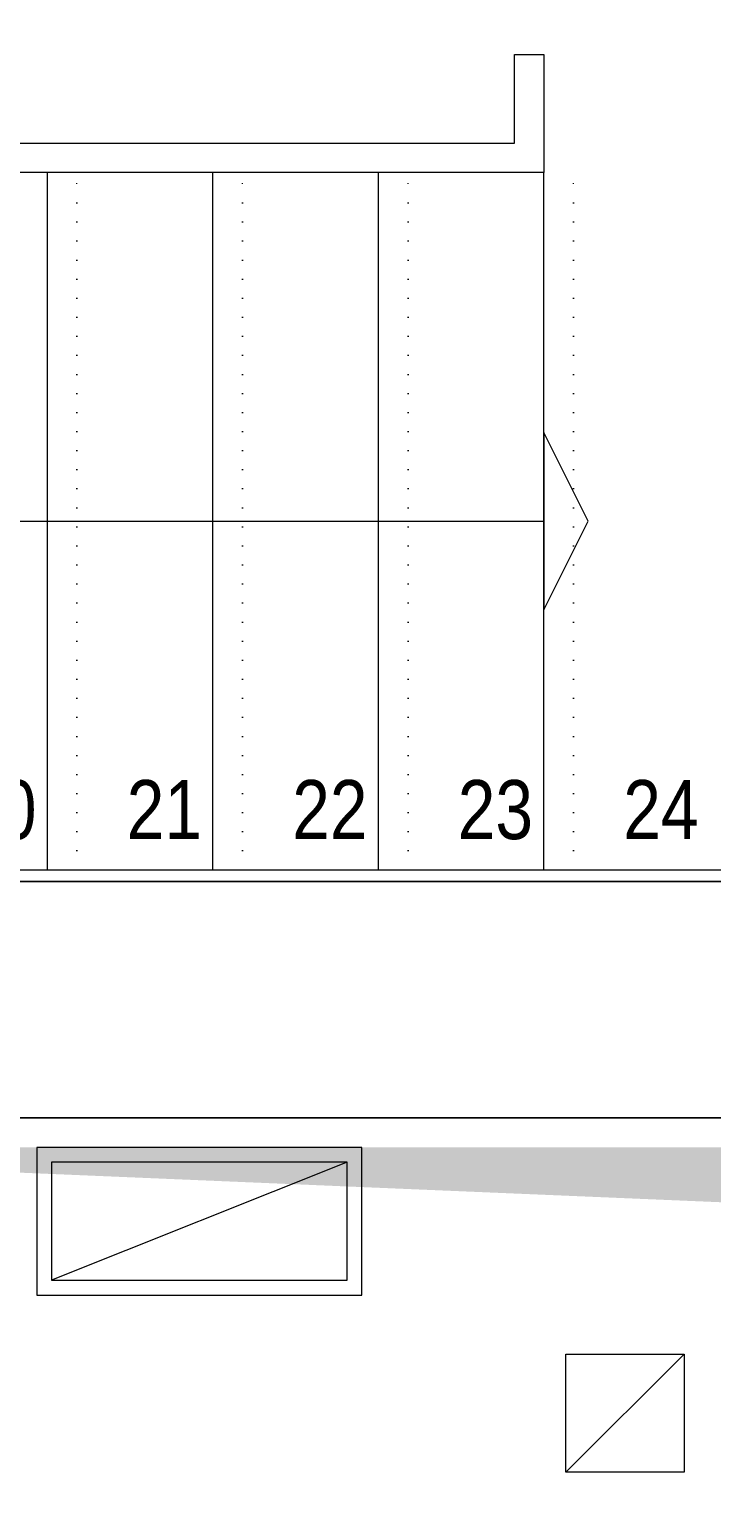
# Model space of a CAD drawing. Extents: x -1073 to 35213, y -1180 to 6950.
# Drawn here: x 3163.8 to 3279.2, y 3479 to 3726.8 of the extents above; entities that cross this region are included whole.
import ezdxf
from ezdxf.enums import TextEntityAlignment as Align

# ---------------------------------------------------------------- set-up
doc = ezdxf.new("R2010")
doc.units = 0
doc.header["$LTSCALE"] = 25
doc.linetypes.add('DOT2', pattern=[0.125, 0, -0.125])
doc.layers.get('0').update_dxf_attribs({"color": 9, "lineweight": 9})
for name, color, linetype, lineweight in [('01', 9, 'Continuous', 9), ('06D', 9, 'Continuous', 9), ('09D', 9, 'Continuous', 9), ('14', 9, 'Continuous', 9), ('19', 9, 'Continuous', 9), ('19D', 9, 'DOT2', 9), ('21', 9, 'Continuous', 9)]:
    doc.layers.add(name, color=color, linetype=linetype, lineweight=lineweight)
doc.styles.add('MuuM_TEXT-STANDART', font='ARIALN.TTF')

# ---------------------------------------------------------------- blocks, each defined once
blk = doc.blocks.new('0_arrowstairs')
blk.add_lwpolyline([(0, 0), (0, -30), (15, 0), (0, 30)], close=True)
blk = doc.blocks.new('*U118')
blk.add_lwpolyline([(0, 0), (0, 560)])
at = {"rotation": 90}
blk.add_blockref('0_arrowstairs', (0, 560), dxfattribs=at)
blk = doc.blocks.new('merdvn')
at = {"layer": '19', "linetype": 'Continuous'}
for points in [[(-7493.38, 20445), (-7574.13, 20445), (-7574.13, 20425), (-7574.13, 20425), (-7299.13, 20425), (-7299.13, 20440), (-7294.13, 20440), (-7294.13, 20420), (-7299.13, 20420), (-7579.13, 20420), (-7579.13, 20420), (-7579.13, 20450), (-7495.72, 20450)], [(-7378.13, 20302), (-7378.13, 20420)], [(-7350.13, 20302), (-7350.13, 20420)], [(-7322.13, 20302), (-7322.13, 20420)], [(-7294.13, 20302), (-7294.13, 20420)]]:
    blk.add_lwpolyline(points, dxfattribs=at)
at = {"layer": '19D'}
for points in [[(-7373.13, 20302), (-7373.13, 20420)], [(-7345.13, 20302), (-7345.13, 20420)], [(-7317.13, 20302), (-7317.13, 20420)], [(-7289.13, 20302), (-7289.13, 20420)]]:
    blk.add_lwpolyline(points, dxfattribs=at)
at = {"layer": '19', "xscale": 0.5, "yscale": 0.5, "zscale": 0.5, "rotation": 270}
blk.add_blockref('*U118', (-7574.13, 20361), dxfattribs=at)
at = {"layer": '21', "style": 'MuuM_TEXT-STANDART'}
for s, p in [('20', (-7379.98, 20317.17)), ('21', (-7351.98, 20317.17)), ('22', (-7323.98, 20317.17)), ('23', (-7295.98, 20317.17)), ('24', (-7267.98, 20317.17))]:
    blk.add_text(s, height=10, dxfattribs=at).set_placement(p, align=Align.TOP_RIGHT)

msp = doc.modelspace()

# ---------------------------------------------------------------- linework, layer by layer
at = {"layer": '01'}
for points in [[(2800.84, 3542.5), (2800.84, 3892.5), (3400.84, 3892.5), (3400.84, 3852.5), (2850.84, 3852.5), (2850.84, 3582.5), (3400.84, 3582.5), (3400.84, 3542.5)], [(3400.84, 3892.5), (2800.84, 3892.5), (2800.84, 3542.5), (3400.84, 3542.5), (3400.84, 3582.5), (2850.84, 3582.5), (2850.84, 3852.5), (3400.84, 3852.5)]]:
    msp.add_lwpolyline(points, close=True, dxfattribs=at)
at = {"layer": '06D'}
for points in [[(3055.84, 3472.5), (3435.84, 3472.5), (3435.84, 3542.5), (3055.84, 3542.5)], [(3165.03, 3512.5), (3220.03, 3512.5), (3220.03, 3537.5), (3165.03, 3537.5)], [(3217.53, 3535), (3167.53, 3535), (3167.53, 3515), (3217.53, 3515)], [(3274.53, 3482.5), (3254.53, 3482.5), (3254.53, 3502.5), (3274.53, 3502.5)]]:
    msp.add_lwpolyline(points, close=True, dxfattribs=at)
for points in [[(3217.53, 3535), (3167.53, 3515)], [(3254.53, 3482.5), (3274.53, 3502.5)]]:
    msp.add_lwpolyline(points, dxfattribs=at)
at = {"layer": '09D'}
msp.add_solid([(3430.84, 3479.05), (3430.84, 3537.5), (3415.84, 3522.5), (3060.84, 3537.5)], dxfattribs=at)
at = {"layer": '14'}
msp.add_lwpolyline([(3378.84, 3850.5), (3378.84, 3850.5), (2852.84, 3850.5), (2852.84, 3584.5), (3383.84, 3584.5), (3383.84, 3724.5), (3398.84, 3724.5)], dxfattribs=at)

# ---------------------------------------------------------------- block references
msp.add_blockref('merdvn', (10544.96, -16717.5))

doc.saveas('drawing.dxf')
